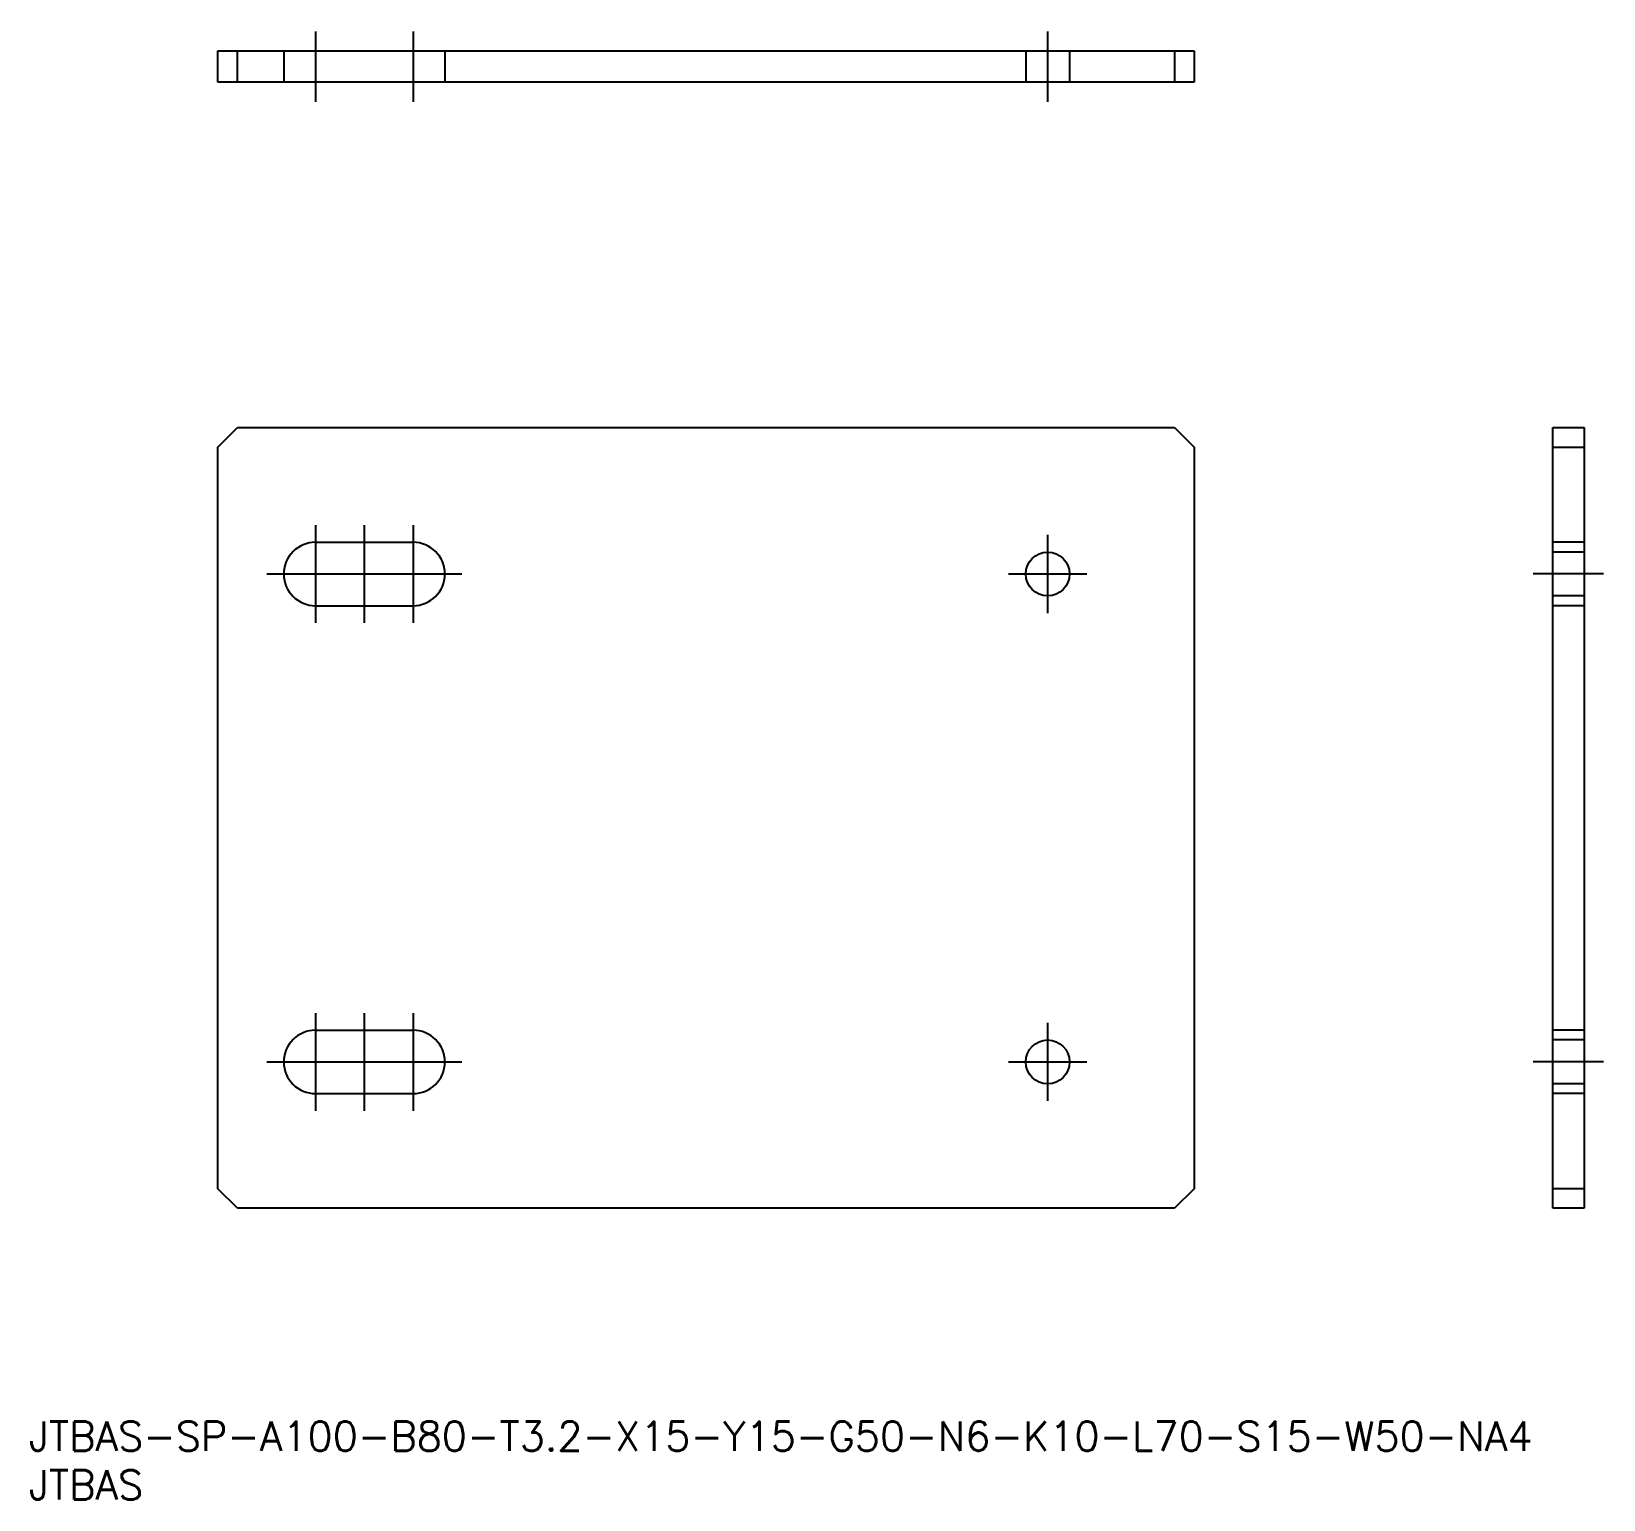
# Model space of a CAD drawing. Extents: x 0 to 161, y 0 to 150.
import ezdxf

# ---------------------------------------------------------------- set-up
doc = ezdxf.new("R2010")
doc.units = 0
doc.linetypes.add('CENTER', pattern=[50.8, 31.75, -6.35, 6.35, -6.35])
doc.linetypes.add('DASHED', pattern=[19.05, 12.7, -6.35])
doc.layers.get('0').update_dxf_attribs({"linetype": 'CONTINUOUS'})
doc.layers.add('CENTER', color=1, linetype='CENTER')
doc.styles.get("Standard").update_dxf_attribs({"font": 'txt.shx', "height": 3, "bigfont": 'bigfont.shx'})

# ---------------------------------------------------------------- blocks, each defined once
blk = doc.blocks.new('*U1')
at = {"color": 7, "linetype": 'CONTINUOUS'}
blk.add_text('JTBAS-SP-A100-B80-T3.2-X15-Y15-G50-N6-K10-L70-S15-W50-NA4', height=3, dxfattribs=at).set_placement((0, 5))
blk = doc.blocks.new('*U2')
at = {"color": 7, "linetype": 'CONTINUOUS'}
blk.add_text('JTBAS', height=3, dxfattribs=at).set_placement((0, 0))

msp = doc.modelspace()

# ---------------------------------------------------------------- linework, layer by layer
at = {"color": 7, "linetype": 'CONTINUOUS'}
for p, q in [((19.352956, 148.444844), (119.352956, 148.444844)), ((19.352956, 145.244844), (19.352956, 148.444844)), ((21.352956, 145.244844), (21.352956, 148.444844)), ((117.352956, 148.444844), (117.352956, 145.244844)), ((119.352956, 148.444844), (119.352956, 145.244844)), ((119.352956, 145.244844), (19.352956, 145.244844)), ((19.352956, 107.846475), (21.352956, 109.846475)), ((21.352956, 109.846475), (117.352956, 109.846475)), ((117.352956, 109.846475), (119.352956, 107.846475)), ((156.095241, 109.846475), (159.295241, 109.846475)), ((156.095241, 29.846475), (156.095241, 109.846475)), ((159.295241, 109.846475), (159.295241, 29.846475)), ((19.352956, 31.846475), (19.352956, 107.846475)), ((119.352956, 107.846475), (119.352956, 31.846475)), ((156.095241, 107.846475), (159.295241, 107.846475)), ((29.352956, 98.096475), (39.352956, 98.096475)), ((29.352956, 91.596475), (39.352956, 91.596475)), ((29.352956, 48.096475), (39.352956, 48.096475)), ((29.352956, 41.596475), (39.352956, 41.596475)), ((21.352956, 29.846475), (19.352956, 31.846475)), ((119.352956, 31.846475), (117.352956, 29.846475)), ((159.295241, 31.846475), (156.095241, 31.846475)), ((117.352956, 29.846475), (21.352956, 29.846475)), ((159.295241, 29.846475), (156.095241, 29.846475))]:
    msp.add_line(p, q, dxfattribs=at)
at = {"color": 3, "linetype": 'DASHED'}
for p, q in [((26.102956, 148.444844), (26.102956, 145.244844)), ((42.602956, 148.444844), (42.602956, 145.244844)), ((102.102956, 148.444844), (102.102956, 145.244844)), ((106.602956, 148.444844), (106.602956, 145.244844)), ((159.295241, 98.096475), (156.095241, 98.096475)), ((159.295241, 97.096475), (156.095241, 97.096475)), ((159.295241, 92.596475), (156.095241, 92.596475)), ((159.295241, 91.596475), (156.095241, 91.596475)), ((159.295241, 48.096475), (156.095241, 48.096475)), ((159.295241, 47.096475), (156.095241, 47.096475)), ((159.295241, 42.596475), (156.095241, 42.596475)), ((159.295241, 41.596475), (156.095241, 41.596475))]:
    msp.add_line(p, q, dxfattribs=at)
at = {"color": 7, "linetype": 'CONTINUOUS'}
for centre in [(104.352956, 94.846475), (104.352956, 44.846475)]:
    msp.add_circle(centre, 2.25, dxfattribs=at)
for centre, start, end in [((29.352956, 94.846475), 90, 270), ((39.352956, 94.846475), 270, 90), ((29.352956, 44.846475), 90, 270), ((39.352956, 44.846475), 270, 90)]:
    msp.add_arc(centre, 3.25, start, end, dxfattribs=at)
at = {"layer": 'CENTER', "color": 1, "linetype": 'CENTER'}
for p, q in [((29.352956, 150.444844), (29.352956, 143.244844)), ((39.352956, 150.444844), (39.352956, 143.244844)), ((104.352956, 150.444844), (104.352956, 143.244844)), ((29.352956, 99.846475), (29.352956, 89.846475)), ((34.352956, 99.846475), (34.352956, 89.846475)), ((39.352956, 99.846475), (39.352956, 89.846475)), ((104.352956, 98.846475), (104.352956, 90.846475)), ((24.352956, 94.846475), (44.352956, 94.846475)), ((100.352956, 94.846475), (108.352956, 94.846475)), ((161.295241, 94.846475), (154.095241, 94.846475)), ((29.352956, 49.846475), (29.352956, 39.846475)), ((34.352956, 49.846475), (34.352956, 39.846475)), ((39.352956, 49.846475), (39.352956, 39.846475)), ((104.352956, 48.846475), (104.352956, 40.846475)), ((24.352956, 44.846475), (44.352956, 44.846475)), ((100.352956, 44.846475), (108.352956, 44.846475)), ((161.295241, 44.846475), (154.095241, 44.846475))]:
    msp.add_line(p, q, dxfattribs=at)

# ---------------------------------------------------------------- block references
at = {"color": 7, "linetype": 'CONTINUOUS'}
for name in ['*U1', '*U2']:
    msp.add_blockref(name, (0, 0), dxfattribs=at)

doc.saveas('drawing.dxf')
